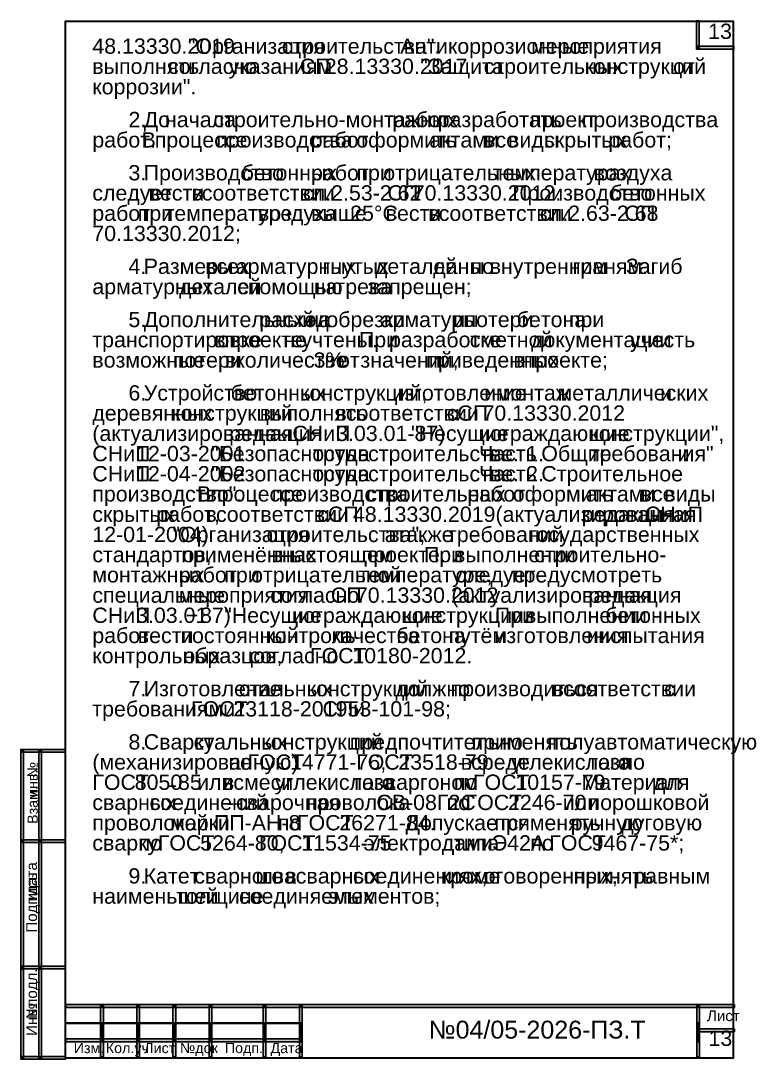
# Model space of a CAD drawing. Extents: x 8 to 21351, y 0 to 420.
# Drawn here: x 3727.9 to 3931.5, y 4.7 to 292.2 of the extents above; entities that cross this region are included whole.
import ezdxf

# ---------------------------------------------------------------- set-up
doc = ezdxf.new("R2010")
doc.units = 0
doc.layers.add('TEY_REVIEW_AXIS', color=7, linetype='Continuous')
doc.layers.add('TEY_REVIEW_LEADER', color=7, linetype='Continuous')
doc.styles.add('TEYPDFCAD_TEXT', font='arial.ttf')

msp = doc.modelspace()

# ---------------------------------------------------------------- hatches: boundary and pattern name
for points in [[(3914.92, 285.16), (3915.68, 285.16), (3915.68, 292.23), (3914.92, 292.23)], [(3914.92, 284.4), (3915.68, 284.4), (3915.68, 285.16), (3914.92, 285.16)], [(3914.92, 284.4), (3915.68, 284.4), (3915.68, 285.16), (3914.92, 285.16)], [(3915.68, 284.4), (3925.29, 284.4), (3925.29, 285.16), (3915.68, 285.16)], [(3727.89, 89.66), (3728.65, 89.66), (3728.65, 90.47), (3727.89, 90.47)], [(3727.89, 89.7), (3728.65, 89.7), (3728.65, 90.47), (3727.89, 90.47)], [(3727.89, 65.45), (3728.65, 65.45), (3728.65, 89.66), (3727.89, 89.66)], [(3728.65, 89.7), (3732.89, 89.7), (3732.89, 90.47), (3728.65, 90.47)], [(3732.89, 89.7), (3733.65, 89.7), (3733.65, 90.47), (3732.89, 90.47)], [(3732.89, 89.66), (3733.65, 89.66), (3733.65, 89.7), (3732.89, 89.7)], [(3732.89, 65.45), (3733.65, 65.45), (3733.65, 89.66), (3732.89, 89.66)], [(3733.65, 89.7), (3740.25, 89.7), (3740.25, 90.47), (3733.65, 90.47)], [(3727.89, 64.64), (3728.65, 64.64), (3728.65, 65.45), (3727.89, 65.45)], [(3727.89, 30.44), (3728.65, 30.44), (3728.65, 64.64), (3727.89, 64.64)], [(3728.65, 64.69), (3732.89, 64.69), (3732.89, 65.45), (3728.65, 65.45)], [(3732.89, 64.64), (3733.65, 64.64), (3733.65, 65.45), (3732.89, 65.45)], [(3732.89, 30.44), (3733.65, 30.44), (3733.65, 64.64), (3732.89, 64.64)], [(3733.65, 64.69), (3740.25, 64.69), (3740.25, 65.45), (3733.65, 65.45)], [(3727.89, 29.63), (3728.65, 29.63), (3728.65, 30.44), (3727.89, 30.44)], [(3727.89, 5.42), (3728.65, 5.42), (3728.65, 29.63), (3727.89, 29.63)], [(3728.65, 29.68), (3732.89, 29.68), (3732.89, 30.44), (3728.65, 30.44)], [(3732.89, 29.63), (3733.65, 29.63), (3733.65, 30.44), (3732.89, 30.44)], [(3732.89, 5.42), (3733.65, 5.42), (3733.65, 29.63), (3732.89, 29.63)], [(3733.65, 29.68), (3740.25, 29.68), (3740.25, 30.44), (3733.65, 30.44)], [(3740.38, 19.01), (3749.99, 19.01), (3749.99, 19.77), (3740.38, 19.77)], [(3749.99, 19.01), (3750.75, 19.01), (3750.75, 19.77), (3749.99, 19.77)], [(3749.99, 18.97), (3750.75, 18.97), (3750.75, 19.01), (3749.99, 19.01)], [(3749.99, 14.77), (3750.75, 14.77), (3750.75, 18.97), (3749.99, 18.97)], [(3750.75, 19.01), (3759.98, 19.01), (3759.98, 19.77), (3750.75, 19.77)], [(3759.98, 19.01), (3760.74, 19.01), (3760.74, 19.77), (3759.98, 19.77)], [(3759.98, 18.97), (3760.74, 18.97), (3760.74, 19.01), (3759.98, 19.01)], [(3759.98, 14.77), (3760.74, 14.77), (3760.74, 18.97), (3759.98, 18.97)], [(3760.74, 19.01), (3770.01, 19.01), (3770.01, 19.77), (3760.74, 19.77)], [(3770.01, 19.01), (3770.78, 19.01), (3770.78, 19.77), (3770.01, 19.77)], [(3770.01, 18.97), (3770.78, 18.97), (3770.78, 19.01), (3770.01, 19.01)], [(3770.01, 14.77), (3770.78, 14.77), (3770.78, 18.97), (3770.01, 18.97)], [(3770.78, 19.01), (3780.01, 19.01), (3780.01, 19.77), (3770.78, 19.77)], [(3780.01, 19.01), (3780.77, 19.01), (3780.77, 19.77), (3780.01, 19.77)], [(3780.01, 18.97), (3780.77, 18.97), (3780.77, 19.01), (3780.01, 19.01)], [(3780.01, 14.77), (3780.77, 14.77), (3780.77, 18.97), (3780.01, 18.97)], [(3780.77, 19.01), (3794.99, 19.01), (3794.99, 19.77), (3780.77, 19.77)], [(3794.99, 19.01), (3795.75, 19.01), (3795.75, 19.77), (3794.99, 19.77)], [(3794.99, 18.97), (3795.75, 18.97), (3795.75, 19.01), (3794.99, 19.01)], [(3794.99, 14.77), (3795.75, 14.77), (3795.75, 18.97), (3794.99, 18.97)], [(3795.75, 19.01), (3805.02, 19.01), (3805.02, 19.77), (3795.75, 19.77)], [(3805.02, 19.01), (3805.79, 19.01), (3805.79, 19.77), (3805.02, 19.77)], [(3805.02, 18.97), (3805.79, 18.97), (3805.79, 19.01), (3805.02, 19.01)], [(3805.02, 14.77), (3805.79, 14.77), (3805.79, 18.97), (3805.02, 18.97)], [(3805.79, 19.01), (3915.05, 19.01), (3915.05, 19.77), (3805.79, 19.77)], [(3915.05, 19.01), (3915.81, 19.01), (3915.81, 19.77), (3915.05, 19.77)], [(3915.05, 18.97), (3915.81, 18.97), (3915.81, 19.01), (3915.05, 19.01)], [(3915.05, 14.77), (3915.81, 14.77), (3915.81, 18.97), (3915.05, 18.97)], [(3915.81, 19.01), (3925.42, 19.01), (3925.42, 19.77), (3915.81, 19.77)], [(3740.38, 14.52), (3749.99, 14.52), (3749.99, 14.77), (3740.38, 14.77)], [(3749.99, 13.97), (3750.75, 13.97), (3750.75, 14.77), (3749.99, 14.77)], [(3750.75, 14.52), (3759.98, 14.52), (3759.98, 14.77), (3750.75, 14.77)], [(3759.98, 13.97), (3760.74, 13.97), (3760.74, 14.77), (3759.98, 14.77)], [(3760.74, 14.52), (3770.01, 14.52), (3770.01, 14.77), (3760.74, 14.77)], [(3770.01, 13.97), (3770.78, 13.97), (3770.78, 14.77), (3770.01, 14.77)], [(3770.78, 14.52), (3780.01, 14.52), (3780.01, 14.77), (3770.78, 14.77)], [(3780.01, 13.97), (3780.77, 13.97), (3780.77, 14.77), (3780.01, 14.77)], [(3780.77, 14.52), (3794.99, 14.52), (3794.99, 14.77), (3780.77, 14.77)], [(3794.99, 13.97), (3795.75, 13.97), (3795.75, 14.77), (3794.99, 14.77)], [(3795.75, 14.52), (3805.02, 14.52), (3805.02, 14.77), (3795.75, 14.77)], [(3805.02, 13.97), (3805.79, 13.97), (3805.79, 14.77), (3805.02, 14.77)], [(3915.05, 13.97), (3915.81, 13.97), (3915.81, 14.77), (3915.05, 14.77)], [(3749.99, 13.04), (3750.75, 13.04), (3750.75, 13.97), (3749.99, 13.97)], [(3749.99, 12.23), (3750.75, 12.23), (3750.75, 13.04), (3749.99, 13.04)], [(3749.99, 10.29), (3750.75, 10.29), (3750.75, 12.23), (3749.99, 12.23)], [(3759.98, 13.04), (3760.74, 13.04), (3760.74, 13.97), (3759.98, 13.97)], [(3759.98, 12.23), (3760.74, 12.23), (3760.74, 13.04), (3759.98, 13.04)], [(3759.98, 10.29), (3760.74, 10.29), (3760.74, 12.23), (3759.98, 12.23)], [(3770.01, 13.04), (3770.78, 13.04), (3770.78, 13.97), (3770.01, 13.97)], [(3770.01, 12.23), (3770.78, 12.23), (3770.78, 13.04), (3770.01, 13.04)], [(3770.01, 10.29), (3770.78, 10.29), (3770.78, 12.23), (3770.01, 12.23)], [(3780.01, 13.04), (3780.77, 13.04), (3780.77, 13.97), (3780.01, 13.97)], [(3780.01, 12.23), (3780.77, 12.23), (3780.77, 13.04), (3780.01, 13.04)], [(3780.01, 10.29), (3780.77, 10.29), (3780.77, 12.23), (3780.01, 12.23)], [(3794.99, 13.04), (3795.75, 13.04), (3795.75, 13.97), (3794.99, 13.97)], [(3794.99, 12.23), (3795.75, 12.23), (3795.75, 13.04), (3794.99, 13.04)], [(3794.99, 10.29), (3795.75, 10.29), (3795.75, 12.23), (3794.99, 12.23)], [(3805.02, 13.04), (3805.79, 13.04), (3805.79, 13.97), (3805.02, 13.97)], [(3805.02, 12.23), (3805.79, 12.23), (3805.79, 13.04), (3805.02, 13.04)], [(3805.02, 10.29), (3805.79, 10.29), (3805.79, 12.23), (3805.02, 12.23)], [(3915.05, 13.04), (3915.81, 13.04), (3915.81, 13.97), (3915.05, 13.97)], [(3915.05, 12.23), (3915.81, 12.23), (3915.81, 13.04), (3915.05, 13.04)], [(3915.05, 10.29), (3915.81, 10.29), (3915.81, 12.23), (3915.05, 12.23)], [(3915.81, 12.28), (3925.42, 12.28), (3925.42, 13.04), (3915.81, 13.04)], [(3740.38, 9.52), (3749.99, 9.52), (3749.99, 10.29), (3740.38, 10.29)], [(3749.99, 9.48), (3750.75, 9.48), (3750.75, 10.29), (3749.99, 10.29)], [(3749.99, 5.29), (3750.75, 5.29), (3750.75, 9.48), (3749.99, 9.48)], [(3750.75, 9.52), (3759.98, 9.52), (3759.98, 10.29), (3750.75, 10.29)], [(3759.98, 9.48), (3760.74, 9.48), (3760.74, 10.29), (3759.98, 10.29)], [(3759.98, 5.29), (3760.74, 5.29), (3760.74, 9.48), (3759.98, 9.48)], [(3760.74, 9.52), (3770.01, 9.52), (3770.01, 10.29), (3760.74, 10.29)], [(3770.01, 9.48), (3770.78, 9.48), (3770.78, 10.29), (3770.01, 10.29)], [(3770.01, 5.29), (3770.78, 5.29), (3770.78, 9.48), (3770.01, 9.48)], [(3770.78, 9.52), (3780.01, 9.52), (3780.01, 10.29), (3770.78, 10.29)], [(3780.01, 9.48), (3780.77, 9.48), (3780.77, 10.29), (3780.01, 10.29)], [(3780.01, 5.29), (3780.77, 5.29), (3780.77, 9.48), (3780.01, 9.48)], [(3780.77, 9.52), (3794.99, 9.52), (3794.99, 10.29), (3780.77, 10.29)], [(3794.99, 9.48), (3795.75, 9.48), (3795.75, 10.29), (3794.99, 10.29)], [(3794.99, 5.29), (3795.75, 5.29), (3795.75, 9.48), (3794.99, 9.48)], [(3795.75, 9.52), (3805.02, 9.52), (3805.02, 10.29), (3795.75, 10.29)], [(3805.02, 9.48), (3805.79, 9.48), (3805.79, 10.29), (3805.02, 10.29)], [(3805.02, 5.29), (3805.79, 5.29), (3805.79, 9.48), (3805.02, 9.48)], [(3915.05, 9.48), (3915.81, 9.48), (3915.81, 10.29), (3915.05, 10.29)], [(3915.05, 5.29), (3915.81, 5.29), (3915.81, 9.48), (3915.05, 9.48)], [(3727.89, 4.66), (3728.65, 4.66), (3728.65, 5.42), (3727.89, 5.42)], [(3727.89, 4.66), (3728.65, 4.66), (3728.65, 5.42), (3727.89, 5.42)], [(3728.65, 4.66), (3732.89, 4.66), (3732.89, 5.42), (3728.65, 5.42)], [(3732.89, 4.66), (3733.65, 4.66), (3733.65, 5.42), (3732.89, 5.42)], [(3733.65, 4.66), (3740.25, 4.66), (3740.25, 5.42), (3733.65, 5.42)]]:
    msp.add_hatch(color=256).paths.add_polyline_path(points)

# ---------------------------------------------------------------- linework, layer by layer
for points in [[(3914.92, 285.16), (3915.68, 285.16), (3915.68, 292.23), (3914.92, 292.23)], [(3914.92, 284.4), (3915.68, 284.4), (3915.68, 285.16), (3914.92, 285.16)], [(3914.92, 284.4), (3915.68, 284.4), (3915.68, 285.16), (3914.92, 285.16)], [(3915.68, 284.4), (3925.29, 284.4), (3925.29, 285.16), (3915.68, 285.16)], [(3727.89, 89.66), (3728.65, 89.66), (3728.65, 90.47), (3727.89, 90.47)], [(3727.89, 89.7), (3728.65, 89.7), (3728.65, 90.47), (3727.89, 90.47)], [(3727.89, 65.45), (3728.65, 65.45), (3728.65, 89.66), (3727.89, 89.66)], [(3728.65, 89.7), (3732.89, 89.7), (3732.89, 90.47), (3728.65, 90.47)], [(3732.89, 89.7), (3733.65, 89.7), (3733.65, 90.47), (3732.89, 90.47)], [(3732.89, 89.66), (3733.65, 89.66), (3733.65, 89.7), (3732.89, 89.7)], [(3732.89, 65.45), (3733.65, 65.45), (3733.65, 89.66), (3732.89, 89.66)], [(3733.65, 89.7), (3740.25, 89.7), (3740.25, 90.47), (3733.65, 90.47)], [(3727.89, 64.64), (3728.65, 64.64), (3728.65, 65.45), (3727.89, 65.45)], [(3727.89, 30.44), (3728.65, 30.44), (3728.65, 64.64), (3727.89, 64.64)], [(3728.65, 64.69), (3732.89, 64.69), (3732.89, 65.45), (3728.65, 65.45)], [(3732.89, 64.64), (3733.65, 64.64), (3733.65, 65.45), (3732.89, 65.45)], [(3732.89, 30.44), (3733.65, 30.44), (3733.65, 64.64), (3732.89, 64.64)], [(3733.65, 64.69), (3740.25, 64.69), (3740.25, 65.45), (3733.65, 65.45)], [(3727.89, 29.63), (3728.65, 29.63), (3728.65, 30.44), (3727.89, 30.44)], [(3727.89, 5.42), (3728.65, 5.42), (3728.65, 29.63), (3727.89, 29.63)], [(3728.65, 29.68), (3732.89, 29.68), (3732.89, 30.44), (3728.65, 30.44)], [(3732.89, 29.63), (3733.65, 29.63), (3733.65, 30.44), (3732.89, 30.44)], [(3732.89, 5.42), (3733.65, 5.42), (3733.65, 29.63), (3732.89, 29.63)], [(3733.65, 29.68), (3740.25, 29.68), (3740.25, 30.44), (3733.65, 30.44)], [(3740.38, 19.01), (3749.99, 19.01), (3749.99, 19.77), (3740.38, 19.77)], [(3749.99, 19.01), (3750.75, 19.01), (3750.75, 19.77), (3749.99, 19.77)], [(3749.99, 18.97), (3750.75, 18.97), (3750.75, 19.01), (3749.99, 19.01)], [(3749.99, 14.77), (3750.75, 14.77), (3750.75, 18.97), (3749.99, 18.97)], [(3750.75, 19.01), (3759.98, 19.01), (3759.98, 19.77), (3750.75, 19.77)], [(3759.98, 19.01), (3760.74, 19.01), (3760.74, 19.77), (3759.98, 19.77)], [(3759.98, 18.97), (3760.74, 18.97), (3760.74, 19.01), (3759.98, 19.01)], [(3759.98, 14.77), (3760.74, 14.77), (3760.74, 18.97), (3759.98, 18.97)], [(3760.74, 19.01), (3770.01, 19.01), (3770.01, 19.77), (3760.74, 19.77)], [(3770.01, 19.01), (3770.78, 19.01), (3770.78, 19.77), (3770.01, 19.77)], [(3770.01, 18.97), (3770.78, 18.97), (3770.78, 19.01), (3770.01, 19.01)], [(3770.01, 14.77), (3770.78, 14.77), (3770.78, 18.97), (3770.01, 18.97)], [(3770.78, 19.01), (3780.01, 19.01), (3780.01, 19.77), (3770.78, 19.77)], [(3780.01, 19.01), (3780.77, 19.01), (3780.77, 19.77), (3780.01, 19.77)], [(3780.01, 18.97), (3780.77, 18.97), (3780.77, 19.01), (3780.01, 19.01)], [(3780.01, 14.77), (3780.77, 14.77), (3780.77, 18.97), (3780.01, 18.97)], [(3780.77, 19.01), (3794.99, 19.01), (3794.99, 19.77), (3780.77, 19.77)], [(3794.99, 19.01), (3795.75, 19.01), (3795.75, 19.77), (3794.99, 19.77)], [(3794.99, 18.97), (3795.75, 18.97), (3795.75, 19.01), (3794.99, 19.01)], [(3794.99, 14.77), (3795.75, 14.77), (3795.75, 18.97), (3794.99, 18.97)], [(3795.75, 19.01), (3805.02, 19.01), (3805.02, 19.77), (3795.75, 19.77)], [(3805.02, 19.01), (3805.79, 19.01), (3805.79, 19.77), (3805.02, 19.77)], [(3805.02, 18.97), (3805.79, 18.97), (3805.79, 19.01), (3805.02, 19.01)], [(3805.02, 14.77), (3805.79, 14.77), (3805.79, 18.97), (3805.02, 18.97)], [(3805.79, 19.01), (3915.05, 19.01), (3915.05, 19.77), (3805.79, 19.77)], [(3915.05, 19.01), (3915.81, 19.01), (3915.81, 19.77), (3915.05, 19.77)], [(3915.05, 18.97), (3915.81, 18.97), (3915.81, 19.01), (3915.05, 19.01)], [(3915.05, 14.77), (3915.81, 14.77), (3915.81, 18.97), (3915.05, 18.97)], [(3915.81, 19.01), (3925.42, 19.01), (3925.42, 19.77), (3915.81, 19.77)], [(3740.38, 14.52), (3749.99, 14.52), (3749.99, 14.77), (3740.38, 14.77)], [(3749.99, 13.97), (3750.75, 13.97), (3750.75, 14.77), (3749.99, 14.77)], [(3750.75, 14.52), (3759.98, 14.52), (3759.98, 14.77), (3750.75, 14.77)], [(3759.98, 13.97), (3760.74, 13.97), (3760.74, 14.77), (3759.98, 14.77)], [(3760.74, 14.52), (3770.01, 14.52), (3770.01, 14.77), (3760.74, 14.77)], [(3770.01, 13.97), (3770.78, 13.97), (3770.78, 14.77), (3770.01, 14.77)], [(3770.78, 14.52), (3780.01, 14.52), (3780.01, 14.77), (3770.78, 14.77)], [(3780.01, 13.97), (3780.77, 13.97), (3780.77, 14.77), (3780.01, 14.77)], [(3780.77, 14.52), (3794.99, 14.52), (3794.99, 14.77), (3780.77, 14.77)], [(3794.99, 13.97), (3795.75, 13.97), (3795.75, 14.77), (3794.99, 14.77)], [(3795.75, 14.52), (3805.02, 14.52), (3805.02, 14.77), (3795.75, 14.77)], [(3805.02, 13.97), (3805.79, 13.97), (3805.79, 14.77), (3805.02, 14.77)], [(3915.05, 13.97), (3915.81, 13.97), (3915.81, 14.77), (3915.05, 14.77)], [(3749.99, 13.04), (3750.75, 13.04), (3750.75, 13.97), (3749.99, 13.97)], [(3749.99, 12.23), (3750.75, 12.23), (3750.75, 13.04), (3749.99, 13.04)], [(3749.99, 10.29), (3750.75, 10.29), (3750.75, 12.23), (3749.99, 12.23)], [(3759.98, 13.04), (3760.74, 13.04), (3760.74, 13.97), (3759.98, 13.97)], [(3759.98, 12.23), (3760.74, 12.23), (3760.74, 13.04), (3759.98, 13.04)], [(3759.98, 10.29), (3760.74, 10.29), (3760.74, 12.23), (3759.98, 12.23)], [(3770.01, 13.04), (3770.78, 13.04), (3770.78, 13.97), (3770.01, 13.97)], [(3770.01, 12.23), (3770.78, 12.23), (3770.78, 13.04), (3770.01, 13.04)], [(3770.01, 10.29), (3770.78, 10.29), (3770.78, 12.23), (3770.01, 12.23)], [(3780.01, 13.04), (3780.77, 13.04), (3780.77, 13.97), (3780.01, 13.97)], [(3780.01, 12.23), (3780.77, 12.23), (3780.77, 13.04), (3780.01, 13.04)], [(3780.01, 10.29), (3780.77, 10.29), (3780.77, 12.23), (3780.01, 12.23)], [(3794.99, 13.04), (3795.75, 13.04), (3795.75, 13.97), (3794.99, 13.97)], [(3794.99, 12.23), (3795.75, 12.23), (3795.75, 13.04), (3794.99, 13.04)], [(3794.99, 10.29), (3795.75, 10.29), (3795.75, 12.23), (3794.99, 12.23)], [(3805.02, 13.04), (3805.79, 13.04), (3805.79, 13.97), (3805.02, 13.97)], [(3805.02, 12.23), (3805.79, 12.23), (3805.79, 13.04), (3805.02, 13.04)], [(3805.02, 10.29), (3805.79, 10.29), (3805.79, 12.23), (3805.02, 12.23)], [(3915.05, 13.04), (3915.81, 13.04), (3915.81, 13.97), (3915.05, 13.97)], [(3915.05, 12.23), (3915.81, 12.23), (3915.81, 13.04), (3915.05, 13.04)], [(3915.05, 10.29), (3915.81, 10.29), (3915.81, 12.23), (3915.05, 12.23)], [(3915.81, 12.28), (3925.42, 12.28), (3925.42, 13.04), (3915.81, 13.04)], [(3740.38, 9.52), (3749.99, 9.52), (3749.99, 10.29), (3740.38, 10.29)], [(3749.99, 9.48), (3750.75, 9.48), (3750.75, 10.29), (3749.99, 10.29)], [(3749.99, 5.29), (3750.75, 5.29), (3750.75, 9.48), (3749.99, 9.48)], [(3750.75, 9.52), (3759.98, 9.52), (3759.98, 10.29), (3750.75, 10.29)], [(3759.98, 9.48), (3760.74, 9.48), (3760.74, 10.29), (3759.98, 10.29)], [(3759.98, 5.29), (3760.74, 5.29), (3760.74, 9.48), (3759.98, 9.48)], [(3760.74, 9.52), (3770.01, 9.52), (3770.01, 10.29), (3760.74, 10.29)], [(3770.01, 9.48), (3770.78, 9.48), (3770.78, 10.29), (3770.01, 10.29)], [(3770.01, 5.29), (3770.78, 5.29), (3770.78, 9.48), (3770.01, 9.48)], [(3770.78, 9.52), (3780.01, 9.52), (3780.01, 10.29), (3770.78, 10.29)], [(3780.01, 9.48), (3780.77, 9.48), (3780.77, 10.29), (3780.01, 10.29)], [(3780.01, 5.29), (3780.77, 5.29), (3780.77, 9.48), (3780.01, 9.48)], [(3780.77, 9.52), (3794.99, 9.52), (3794.99, 10.29), (3780.77, 10.29)], [(3794.99, 9.48), (3795.75, 9.48), (3795.75, 10.29), (3794.99, 10.29)], [(3794.99, 5.29), (3795.75, 5.29), (3795.75, 9.48), (3794.99, 9.48)], [(3795.75, 9.52), (3805.02, 9.52), (3805.02, 10.29), (3795.75, 10.29)], [(3805.02, 9.48), (3805.79, 9.48), (3805.79, 10.29), (3805.02, 10.29)], [(3805.02, 5.29), (3805.79, 5.29), (3805.79, 9.48), (3805.02, 9.48)], [(3915.05, 9.48), (3915.81, 9.48), (3915.81, 10.29), (3915.05, 10.29)], [(3915.05, 5.29), (3915.81, 5.29), (3915.81, 9.48), (3915.05, 9.48)], [(3727.89, 4.66), (3728.65, 4.66), (3728.65, 5.42), (3727.89, 5.42)], [(3727.89, 4.66), (3728.65, 4.66), (3728.65, 5.42), (3727.89, 5.42)], [(3728.65, 4.66), (3732.89, 4.66), (3732.89, 5.42), (3728.65, 5.42)], [(3732.89, 4.66), (3733.65, 4.66), (3733.65, 5.42), (3732.89, 5.42)], [(3733.65, 4.66), (3740.25, 4.66), (3740.25, 5.42), (3733.65, 5.42)]]:
    msp.add_lwpolyline(points, close=True)
at = {"layer": 'TEY_REVIEW_AXIS', "lineweight": 35}
msp.add_lwpolyline([(3740.19, 5), (3925.19, 5), (3925.19, 292), (3740.19, 292)], close=True, dxfattribs=at)

# ---------------------------------------------------------------- texts
at = {"color": 7, "style": 'TEYPDFCAD_TEXT'}
for s, height, p in [('"Организация', 4.2333, (3774.16, 283.08)), ('строительства".', 4.2333, (3800.16, 283.08)), ('Антикоррозионные', 4.2333, (3832.92, 283.08)), ('мероприятия', 4.2333, (3869.16, 283.08)), ('конструкций', 4.2333, (3883.94, 277.5)), ('выполнять', 4.233, (3747.7, 277.5)), ('согласно', 4.233, (3768.66, 277.5)), ('указаниям', 4.233, (3785.43, 277.5)), ('СП', 4.233, (3805.11, 277.5)), ('28.13330.2017', 4.2333, (3812.05, 277.5)), ('"Защита', 4.233, (3838.47, 277.5)), ('строительных', 4.2333, (3856.04, 277.5)), ('от', 4.233, (3908.45, 277.5)), ('коррозии".', 4.233, (3747.7, 271.86)), ('2.', 4.233, (3757.7, 262.76)), ('До', 4.233, (3761.93, 262.76)), ('начала', 4.233, (3767.81, 262.76)), ('строительно-монтажных', 4.2333, (3781.23, 262.76)), ('работ', 4.233, (3830.72, 262.76)), ('разработать', 4.2333, (3843.3, 262.76)), ('проект', 4.233, (3868.87, 262.76)), ('производства', 4.2333, (3883.18, 262.76)), ('работ.', 4.233, (3747.7, 257.13)), ('В', 4.23, (3761.34, 257.13)), ('процессе', 4.233, (3764.98, 257.13)), ('производства', 4.2333, (3781.99, 257.13)), ('работ', 4.233, (3808.15, 257.13)), ('оформить', 4.233, (3820.77, 257.13)), ('актами', 4.233, (3841.01, 257.13)), ('все', 4.233, (3856.16, 257.13)), ('виды', 4.233, (3862.77, 257.13)), ('скрытых', 4.233, (3872.8, 257.13)), ('работ;', 4.233, (3890.54, 257.13)), ('3.', 4.233, (3757.7, 248.03)), ('Производство', 4.2333, (3761.93, 248.03)), ('бетонных', 4.233, (3789.02, 248.03)), ('работ', 4.233, (3808.24, 248.03)), ('при', 4.233, (3820.82, 248.03)), ('отрицательных', 4.2333, (3828.23, 248.03)), ('температурах', 4.2333, (3858.54, 248.03)), ('воздуха', 4.233, (3886.48, 248.03)), ('следует', 4.233, (3747.7, 242.44)), ('вести', 4.233, (3763.28, 242.44)), ('в', 4.23, (3775.13, 242.44)), ('соответствии', 4.2333, (3778.01, 242.44)), ('с', 4.23, (3806.04, 242.44)), ('п.2.53-2.62', 4.2333, (3808.96, 242.44)), ('СП', 4.233, (3829.41, 242.44)), ('70.13330.2012.', 4.2333, (3836.39, 242.44)), ('Производство', 4.2333, (3863.91, 242.44)), ('бетонных', 4.233, (3891.01, 242.44)), ('работ', 4.233, (3747.7, 236.81)), ('при', 4.233, (3760.28, 236.81)), ('температуре', 4.2333, (3767.69, 236.81)), ('воздуха', 4.233, (3793.55, 236.81)), ('выше', 4.233, (3808.24, 236.81)), ('25°С', 4.233, (3819.08, 236.81)), ('вести', 4.233, (3828.9, 236.81)), ('в', 4.23, (3840.71, 236.81)), ('соответствии', 4.2333, (3843.59, 236.81)), ('с', 4.23, (3871.61, 236.81)), ('п.2.63-2.68', 4.2333, (3874.58, 236.81)), ('СП', 4.233, (3895.02, 236.81)), ('70.13330.2012;', 4.2333, (3747.7, 231.22)), ('4.', 4.233, (3757.7, 222.12)), ('Размеры', 4.233, (3761.93, 222.12)), ('всех', 4.233, (3778.91, 222.12)), ('арматурных', 4.233, (3787.41, 222.12)), ('гнутых', 4.233, (3811.46, 222.12)), ('деталей', 4.233, (3825.94, 222.12)), ('даны', 4.233, (3842.07, 222.12)), ('по', 4.233, (3852.4, 222.12)), ('внутренним', 4.233, (3857.69, 222.12)), ('граням.', 4.233, (3880.64, 222.12)), ('Загиб', 4.233, (3895.37, 222.12)), ('арматурных', 4.233, (3747.7, 216.49)), ('деталей', 4.233, (3771.71, 216.49)), ('с', 4.23, (3787.79, 216.49)), ('помощью', 4.233, (3790.76, 216.49)), ('нагрева', 4.233, (3809, 216.49)), ('запрещен;', 4.233, (3823.86, 216.49)), ('5.', 4.233, (3757.7, 207.39)), ('Дополнительный', 4.2333, (3761.93, 207.39)), ('расход', 4.233, (3793.93, 207.39)), ('на', 4.233, (3807.18, 207.39)), ('обрезки', 4.233, (3812.47, 207.39)), ('арматуры', 4.233, (3827.5, 207.39)), ('и', 4.23, (3847.57, 207.39)), ('потери', 4.233, (3850.74, 207.39)), ('бетона', 4.233, (3865.18, 207.39)), ('при', 4.233, (3879.62, 207.39)), ('транспортировке', 4.2333, (3747.7, 201.8)), ('в', 4.23, (3781.44, 201.8)), ('проекте', 4.233, (3784.32, 201.8)), ('не', 4.233, (3800.54, 201.8)), ('учтены.', 4.233, (3805.57, 201.8)), ('При', 4.233, (3821.49, 201.8)), ('разработке', 4.233, (3829.83, 201.8)), ('сметной', 4.233, (3852.18, 201.8)), ('документации', 4.2333, (3869.12, 201.8)), ('учесть', 4.233, (3896.51, 201.8)), ('возможные', 4.233, (3747.7, 196.17)), ('потери', 4.233, (3769.98, 196.17)), ('в', 4.23, (3784.41, 196.17)), ('количестве', 4.233, (3787.29, 196.17)), ('3%', 4.233, (3808.96, 196.17)), ('от', 4.233, (3815.69, 196.17)), ('значений,', 4.233, (3821.92, 196.17)), ('приведенных', 4.2333, (3840.16, 196.17)), ('в', 4.23, (3864.25, 196.17)), ('проекте;', 4.233, (3867.13, 196.17)), ('6.', 4.233, (3757.7, 187.07)), ('Устройство', 4.233, (3761.93, 187.07)), ('бетонных', 4.233, (3785.97, 187.07)), ('конструкций,', 4.2333, (3805.19, 187.07)), ('изготовление', 4.2333, (3830.76, 187.07)), ('и', 4.23, (3856.2, 187.07)), ('монтаж', 4.233, (3859.38, 187.07)), ('металлических', 4.2333, (3876.48, 187.07)), ('и', 4.23, (3904.89, 187.07)), ('деревянных', 4.233, (3747.7, 181.48)), ('конструкций', 4.2333, (3769.55, 181.48)), ('выполнять', 4.233, (3794.06, 181.48)), ('в', 4.23, (3815.01, 181.48)), ('соответствии', 4.2333, (3817.89, 181.48)), ('с', 4.23, (3845.83, 181.48)), ('СП', 4.233, (3848.75, 181.48)), ('70.13330.2012', 4.2333, (3855.7, 181.48)), ('(актуализированная', 4.2333, (3747.7, 175.85)), ('редакция', 4.233, (3785.55, 175.85)), ('СНиП', 4.233, (3803.07, 175.85)), ('3.03.01-87)', 4.2333, (3815.18, 175.85)), ('"Несущие', 4.233, (3835.93, 175.85)), ('и', 4.23, (3854.64, 175.85)), ('ограждающие', 4.2333, (3857.81, 175.85)), ('конструкции",', 4.2333, (3885.29, 175.85)), ('СНиП', 4.233, (3747.7, 170.26)), ('12-03-2001', 4.233, (3759.81, 170.26)), ('"Безопасность', 4.2333, (3780.6, 170.26)), ('труда', 4.233, (3808.79, 170.26)), ('в', 4.23, (3821.15, 170.26)), ('строительстве.', 4.2333, (3824.03, 170.26)), ('Часть', 4.233, (3854.76, 170.26)), ('1.', 4.233, (3867.76, 170.26)), ('Общие', 4.233, (3871.99, 170.26)), ('требования"', 4.2333, (3885.41, 170.26)), ('и', 4.23, (3909.71, 170.26)), ('СНиП', 4.233, (3747.7, 164.68)), ('12-04-2002', 4.233, (3759.81, 164.68)), ('"Безопасность', 4.2333, (3780.6, 164.68)), ('труда', 4.233, (3808.79, 164.68)), ('в', 4.23, (3821.15, 164.68)), ('строительстве.', 4.2333, (3824.03, 164.68)), ('Часть', 4.233, (3854.76, 164.68)), ('2.', 4.233, (3867.76, 164.68)), ('Строительное', 4.2333, (3871.99, 164.68)), ('производство".', 4.2333, (3747.7, 159.09)), ('В', 4.23, (3776.66, 159.09)), ('процессе', 4.233, (3780.3, 159.09)), ('производства', 4.2333, (3797.36, 159.09)), ('строительных', 4.2333, (3823.56, 159.09)), ('работ', 4.233, (3851.51, 159.09)), ('оформить', 4.233, (3864.08, 159.09)), ('актами', 4.233, (3884.32, 159.09)), ('все', 4.233, (3899.47, 159.09)), ('виды', 4.233, (3906.07, 159.09)), ('скрытых', 4.233, (3747.7, 153.46)), ('работ,', 4.233, (3765.4, 153.46)), ('в', 4.23, (3779.03, 153.46)), ('соответствии', 4.2333, (3781.95, 153.46)), ('с', 4.23, (3809.98, 153.46)), ('СП', 4.233, (3812.9, 153.46)), ('48.13330.2019(актуализированная', 4.2333, (3819.84, 153.46)), ('редакция', 4.233, (3883.17, 153.46)), ('СНиП', 4.233, (3900.66, 153.46)), ('требований', 4.233, (3845.88, 147.87)), ('12-01-2004)', 4.2333, (3747.7, 147.87)), ('"Организация', 4.2333, (3769.89, 147.87)), ('строительства",', 4.2333, (3795.92, 147.87)), ('а', 4.23, (3828.65, 147.87)), ('также', 4.233, (3831.87, 147.87)), ('государственных', 4.2333, (3868.53, 147.87)), ('стандартов,', 4.2333, (3747.7, 142.28)), ('применённых', 4.2333, (3772.34, 142.28)), ('в', 4.23, (3797.28, 142.28)), ('настоящем', 4.233, (3800.16, 142.28)), ('проекте.', 4.233, (3822.26, 142.28)), ('При', 4.233, (3839.48, 142.28)), ('выполнении', 4.233, (3847.82, 142.28)), ('строительно-', 4.2333, (3870.01, 142.28)), ('работ', 4.233, (3771.67, 136.69)), ('отрицательной', 4.2333, (3791.65, 136.69)), ('монтажных', 4.233, (3747.7, 136.69)), ('при', 4.233, (3784.24, 136.69)), ('температуре,', 4.2333, (3821.41, 136.69)), ('следует', 4.233, (3848.25, 136.69)), ('предусмотреть', 4.2333, (3863.87, 136.69)), ('СП', 4.233, (3813.7, 131.06)), ('70.13330.2012', 4.2333, (3820.65, 131.06)), ('(актуализированная', 4.2333, (3847.1, 131.06)), ('специальные', 4.2333, (3747.7, 131.06)), ('мероприятия', 4.2333, (3771.62, 131.06)), ('согласно', 4.233, (3796.94, 131.06)), ('редакция', 4.233, (3884.99, 131.06)), ('СНиП', 4.233, (3747.7, 125.48)), ('3.03.01', 4.233, (3759.81, 125.48)), ('87)', 4.233, (3777.51, 125.48)), ('"Несущие', 4.233, (3784.2, 125.48)), ('При', 4.233, (3859.12, 125.48)), ('бетонных', 4.233, (3889.69, 125.48)), ('−', 4.23, (3773.57, 125.48)), ('и', 4.23, (3802.9, 125.48)), ('ограждающие', 4.2333, (3806.08, 125.48)), ('конструкции.', 4.2333, (3833.55, 125.48)), ('выполнении', 4.233, (3867.46, 125.48)), ('работ', 4.233, (3747.7, 119.89)), ('постоянный', 4.233, (3772.09, 119.89)), ('бетона', 4.233, (3831.86, 119.89)), ('путём', 4.233, (3846.3, 119.89)), ('вести', 4.233, (3760.28, 119.89)), ('контроль', 4.233, (3795.63, 119.89)), ('качества', 4.233, (3813.96, 119.89)), ('изготовления', 4.2333, (3859, 119.89)), ('и', 4.23, (3884.57, 119.89)), ('испытания', 4.233, (3887.75, 119.89)), ('образцов,', 4.233, (3772.89, 114.3)), ('ГОСТ', 4.233, (3807.95, 114.3)), ('10180-2012.', 4.2333, (3819.67, 114.3)), ('контрольных', 4.2333, (3747.7, 114.3)), ('согласно', 4.233, (3791.18, 114.3)), ('7.', 4.233, (3757.7, 105.16)), ('Изготовление', 4.2333, (3761.93, 105.16)), ('конструкций', 4.2333, (3807.06, 105.16)), ('стальных', 4.233, (3788.26, 105.16)), ('должно', 4.233, (3831.57, 105.16)), ('производиться', 4.2333, (3846.89, 105.16)), ('в', 4.23, (3875.13, 105.16)), ('соответствии', 4.2333, (3878.01, 105.16)), ('с', 4.23, (3905.99, 105.16)), ('требованиями', 4.2333, (3747.7, 99.57)), ('ГОСТ', 4.233, (3775.01, 99.57)), ('23118-2019.и', 4.2333, (3786.74, 99.57)), ('СП', 4.233, (3811.42, 99.57)), ('53-101-98;', 4.233, (3818.36, 99.57)), ('конструкций', 4.2333, (3794.48, 90.42)), ('8.', 4.233, (3757.7, 90.42)), ('Сварку', 4.233, (3761.93, 90.42)), ('стальных', 4.233, (3775.73, 90.42)), ('предпочтительно', 4.2333, (3818.95, 90.42)), ('применять', 4.233, (3852.69, 90.42)), ('полуавтоматическую', 4.2333, (3873.73, 90.42)), ('(механизированную)', 4.2333, (3747.7, 84.84)), ('по', 4.233, (3785.38, 84.84)), ('ГОСТ', 4.233, (3790.67, 84.84)), ('14771-76,', 4.233, (3802.4, 84.84)), ('ГОСТ', 4.233, (3820.73, 84.84)), ('23518-79', 4.233, (3832.41, 84.84)), ('в', 4.23, (3849.69, 84.84)), ('среде', 4.233, (3852.56, 84.84)), ('углекислого', 4.2333, (3863.53, 84.84)), ('газа', 4.233, (3885.58, 84.84)), ('по', 4.233, (3894.18, 84.84)), ('ГОСТ', 4.233, (3747.7, 79.25)), ('8050', 4.233, (3759.43, 79.25)), ('85', 4.233, (3771.41, 79.25)), ('ГОСТ', 4.233, (3853.07, 79.25)), ('10157-79.', 4.233, (3864.8, 79.25)), ('Материал', 4.233, (3883.09, 79.25)), ('или', 4.233, (3776.7, 79.25)), ('в', 4.23, (3783.86, 79.25)), ('смеси', 4.233, (3786.74, 79.25)), ('углекислого', 4.2333, (3798.21, 79.25)), ('газа', 4.233, (3820.22, 79.25)), ('с', 4.23, (3828.81, 79.25)), ('аргоном', 4.233, (3831.78, 79.25)), ('по', 4.233, (3847.78, 79.25)), ('для', 4.233, (3902.9, 79.25)), ('соединений', 4.233, (3763.54, 73.66)), ('˗', 4.23, (3768.96, 79.25)), ('СВ-08Г2С', 4.233, (3826.32, 73.66)), ('ГОСТ', 4.233, (3851.04, 73.66)), ('2246-70', 4.233, (3862.77, 73.66)), ('порошковой', 4.233, (3885.08, 73.66)), ('сварных', 4.233, (3747.7, 73.66)), ('-', 4.23, (3785.04, 73.66)), ('сварочная', 4.233, (3787.5, 73.66)), ('проволока', 4.233, (3806.89, 73.66)), ('по', 4.233, (3845.75, 73.66)), ('или', 4.233, (3877.92, 73.66)), ('проволокой', 4.233, (3747.7, 68.03)), ('ПП-АН-8', 4.233, (3781.36, 68.03)), ('ГОСТ', 4.233, (3804.35, 68.03)), ('26271-84.', 4.233, (3816.07, 68.03)), ('Допускается', 4.2333, (3834.4, 68.03)), ('марки', 4.233, (3769.25, 68.03)), ('по', 4.233, (3799.05, 68.03)), ('применять', 4.233, (3859, 68.03)), ('ручную', 4.233, (3880.12, 68.03)), ('дуговую', 4.233, (3894.13, 68.03)), ('ГОСТ', 4.233, (3765.82, 62.44)), ('5264-80,', 4.233, (3777.55, 62.44)), ('ГОСТ', 4.233, (3793.81, 62.44)), ('11534-75', 4.233, (3805.53, 62.44)), ('Э42А', 4.233, (3858.28, 62.44)), ('ГОСТ', 4.233, (3874.19, 62.44)), ('9467-75*;', 4.233, (3885.92, 62.44)), ('сварку', 4.233, (3747.7, 62.44)), ('по', 4.233, (3760.53, 62.44)), ('электродами', 4.2333, (3822.8, 62.44)), ('типа', 4.233, (3847.82, 62.44)), ('по', 4.233, (3868.95, 62.44)), ('9.', 4.233, (3757.7, 53.3)), ('Катет', 4.233, (3761.93, 53.3)), ('сварного', 4.233, (3775.9, 53.3)), ('шва', 4.233, (3792.88, 53.3)), ('в', 4.23, (3801.13, 53.3)), ('сварных', 4.233, (3804.01, 53.3)), ('соединениях,', 4.2333, (3819.84, 53.3)), ('кроме', 4.233, (3844.18, 53.3)), ('оговоренных,', 4.2333, (3856.03, 53.3)), ('принять', 4.233, (3880.93, 53.3)), ('равным', 4.233, (3897.44, 53.3)), ('наименьшей', 4.233, (3747.7, 47.71)), ('толщине', 4.233, (3770.9, 47.71)), ('соединяемых', 4.2333, (3788.3, 47.71)), ('элементов;', 4.233, (3812.9, 47.71)), ('Лист', 2.988, (3917.84, 15.2)), ('№04/05-2026-ПЗ.Т', 4.953, (3840.84, 10.37)), ('Кол.уч', 2.836, (3751.43, 6.35)), ('Лист', 2.836, (3762.06, 6.35)), ('№док', 2.836, (3771.96, 6.35)), ('Подп.', 2.836, (3784.37, 6.35)), ('Дата', 2.836, (3797.02, 6.35))]:
    msp.add_text(s, height=height, dxfattribs=at).set_placement(p)
for s, height, p in [('№', 2.84, (3732.59, 82.72)), ('инв.', 2.836, (3732.59, 77.26)), ('Взам.', 2.836, (3732.59, 69.81)), ('дата', 2.988, (3732.38, 50.24)), ('Подпись', 2.988, (3732.38, 39.71)), ('и', 2.99, (3732.38, 48.34)), ('подл.', 2.988, (3732.38, 19.18)), ('№', 2.99, (3732.38, 15.79)), ('Инв.', 2.988, (3732.38, 11.09))]:
    msp.add_text(s, height=height, rotation=90, dxfattribs=at).set_placement(p)
at = {"layer": 'TEY_REVIEW_LEADER', "color": 7, "style": 'TEYPDFCAD_TEXT'}
for s, height, p in [('13', 4.233, (3918.18, 287.19)), ('48.13330.2019', 4.2333, (3747.7, 283.08)), ('13', 4.233, (3918.27, 8.34)), ('Изм.', 2.836, (3742.54, 6.35))]:
    msp.add_text(s, height=height, dxfattribs=at).set_placement(p)

doc.saveas('drawing.dxf')
